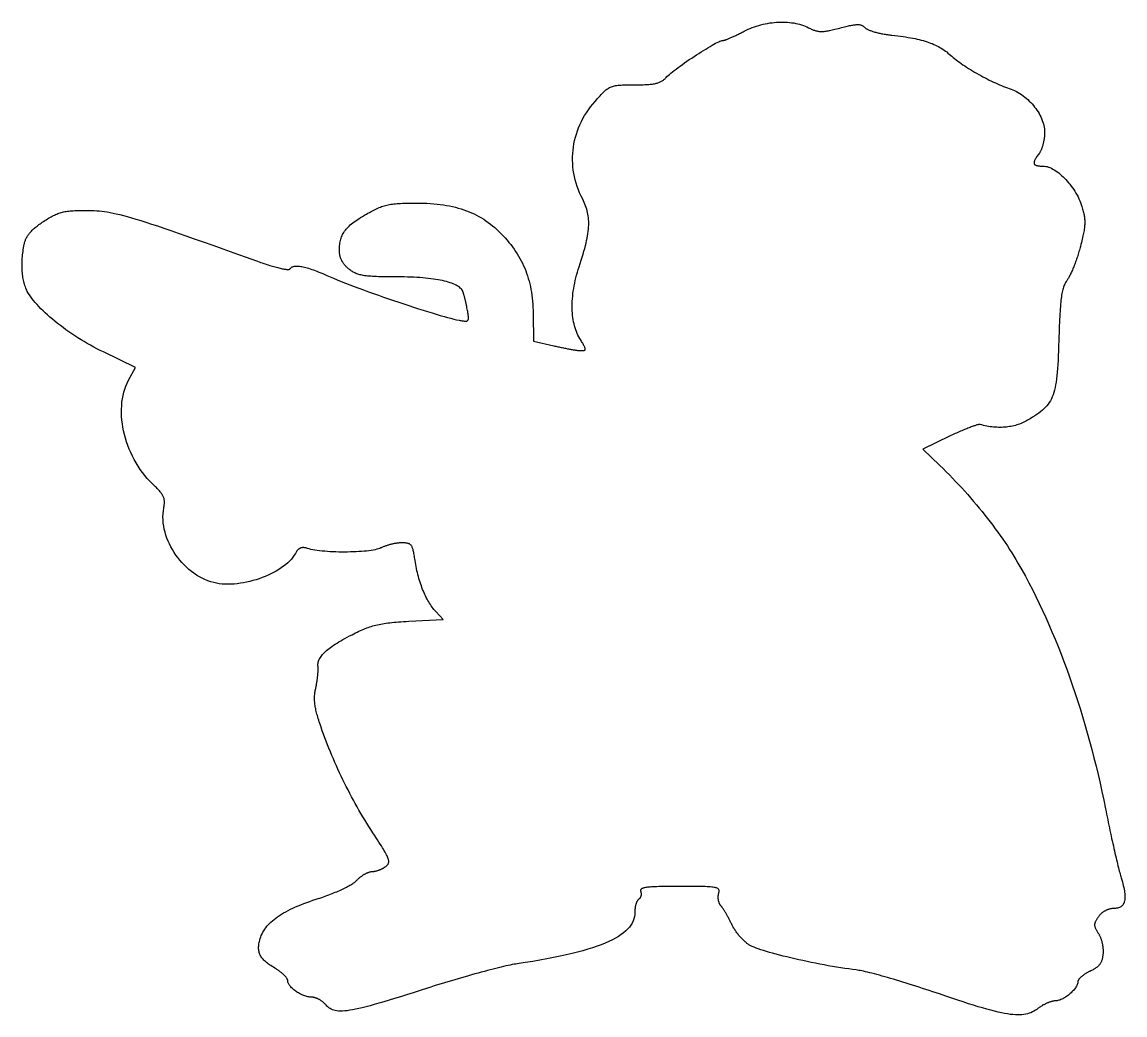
# Model space of a CAD drawing. Extents: x 48.9 to 128, y 183 to 254.1.
import ezdxf

# ---------------------------------------------------------------- set-up
doc = ezdxf.new("R2010")
doc.units = 0
doc.layers.add('LAYER_1', color=7, linetype='CONTINUOUS')

msp = doc.modelspace()

# ---------------------------------------------------------------- linework, layer by layer
at = {"layer": 'LAYER_1', "color": 7}
for points in [[(100.671, 253.455), (100.813, 253.527), (100.958, 253.596), (101.106, 253.66), (101.256, 253.72), (101.408, 253.776), (101.562, 253.828), (101.718, 253.875), (101.875, 253.918), (102.033, 253.957), (102.192, 253.992), (102.352, 254.023), (102.512, 254.049), (102.673, 254.071), (102.833, 254.088), (102.993, 254.101), (103.152, 254.11), (103.311, 254.115), (103.468, 254.115), (103.624, 254.111), (103.778, 254.102), (103.93, 254.089), (104.08, 254.071), (104.228, 254.049), (104.373, 254.023), (104.515, 253.992), (104.653, 253.956), (104.789, 253.917), (104.92, 253.872), (105.048, 253.823), (105.172, 253.77), (105.291, 253.712)], [(107.532, 253.688), (107.649, 253.718), (107.761, 253.747), (107.867, 253.773), (107.967, 253.797), (108.062, 253.82), (108.152, 253.84), (108.237, 253.859), (108.318, 253.875), (108.394, 253.889), (108.466, 253.902), (108.533, 253.912), (108.597, 253.92), (108.658, 253.927), (108.714, 253.931), (108.768, 253.933), (108.819, 253.934), (108.867, 253.932), (108.912, 253.929), (108.955, 253.923), (108.995, 253.915), (109.034, 253.906), (109.071, 253.894), (109.106, 253.881), (109.14, 253.865), (109.173, 253.847), (109.205, 253.828), (109.236, 253.806), (109.267, 253.783), (109.297, 253.757), (109.327, 253.73), (109.358, 253.701)], [(99.129, 252.793), (99.146, 252.794), (99.167, 252.797), (99.191, 252.801), (99.218, 252.808), (99.247, 252.816), (99.28, 252.825), (99.315, 252.836), (99.352, 252.849), (99.392, 252.863), (99.435, 252.878), (99.479, 252.895), (99.526, 252.914), (99.575, 252.933), (99.626, 252.954), (99.678, 252.976), (99.732, 252.999), (99.788, 253.024), (99.845, 253.049), (99.903, 253.075), (99.963, 253.103), (100.024, 253.131), (100.086, 253.16), (100.149, 253.19), (100.212, 253.221), (100.277, 253.253), (100.341, 253.285), (100.407, 253.318), (100.473, 253.351), (100.539, 253.385), (100.605, 253.42), (100.671, 253.455)], [(105.291, 253.712), (105.356, 253.678), (105.42, 253.647), (105.481, 253.618), (105.54, 253.591), (105.598, 253.566), (105.654, 253.544), (105.71, 253.523), (105.765, 253.505), (105.82, 253.489), (105.874, 253.476), (105.929, 253.464), (105.985, 253.455), (106.041, 253.448), (106.098, 253.443), (106.157, 253.44), (106.218, 253.439), (106.28, 253.441), (106.345, 253.445), (106.413, 253.45), (106.483, 253.458), (106.557, 253.469), (106.634, 253.481), (106.714, 253.495), (106.799, 253.512), (106.888, 253.531), (106.982, 253.551), (107.081, 253.574), (107.185, 253.6), (107.295, 253.627), (107.41, 253.656), (107.532, 253.688)], [(109.358, 253.701), (109.379, 253.681), (109.405, 253.661), (109.434, 253.641), (109.468, 253.621), (109.504, 253.601), (109.544, 253.58), (109.588, 253.56), (109.634, 253.54), (109.684, 253.52), (109.737, 253.5), (109.792, 253.48), (109.85, 253.46), (109.91, 253.441), (109.973, 253.422), (110.038, 253.403), (110.105, 253.384), (110.174, 253.366), (110.245, 253.348), (110.318, 253.331), (110.392, 253.314), (110.468, 253.298), (110.544, 253.282), (110.622, 253.267), (110.701, 253.252), (110.781, 253.238), (110.862, 253.225), (110.943, 253.213), (111.025, 253.201), (111.107, 253.191), (111.189, 253.181), (111.271, 253.172)], [(111.271, 253.172), (111.48, 253.149), (111.682, 253.125), (111.877, 253.101), (112.067, 253.075), (112.25, 253.049), (112.427, 253.021), (112.598, 252.991), (112.764, 252.961), (112.924, 252.929), (113.079, 252.895), (113.229, 252.86), (113.374, 252.824), (113.515, 252.786), (113.651, 252.746), (113.783, 252.704), (113.911, 252.661), (114.034, 252.615), (114.155, 252.568), (114.271, 252.519), (114.384, 252.467), (114.494, 252.413), (114.601, 252.357), (114.706, 252.299), (114.807, 252.239), (114.907, 252.176), (115.004, 252.11), (115.099, 252.042), (115.192, 251.972), (115.284, 251.899), (115.374, 251.823), (115.462, 251.744)], [(95.08, 250.137), (95.144, 250.204), (95.223, 250.278), (95.315, 250.36), (95.42, 250.449), (95.535, 250.543), (95.661, 250.642), (95.797, 250.746), (95.94, 250.853), (96.091, 250.963), (96.248, 251.076), (96.41, 251.19), (96.576, 251.306), (96.745, 251.422), (96.916, 251.537), (97.088, 251.652), (97.26, 251.765), (97.431, 251.875), (97.599, 251.982), (97.765, 252.086), (97.926, 252.185), (98.082, 252.28), (98.232, 252.368), (98.375, 252.45), (98.509, 252.525), (98.634, 252.592), (98.748, 252.651), (98.851, 252.7), (98.942, 252.74), (99.019, 252.769), (99.082, 252.787), (99.129, 252.793)], [(115.462, 251.744), (115.554, 251.663), (115.652, 251.58), (115.756, 251.495), (115.865, 251.41), (115.98, 251.323), (116.099, 251.236), (116.223, 251.148), (116.351, 251.06), (116.483, 250.972), (116.619, 250.883), (116.757, 250.795), (116.899, 250.707), (117.043, 250.62), (117.189, 250.533), (117.337, 250.448), (117.486, 250.363), (117.636, 250.28), (117.788, 250.198), (117.94, 250.118), (118.091, 250.04), (118.243, 249.964), (118.394, 249.89), (118.544, 249.819), (118.693, 249.751), (118.841, 249.685), (118.986, 249.622), (119.13, 249.563), (119.271, 249.507), (119.408, 249.454), (119.543, 249.405), (119.674, 249.361)], [(92.822, 249.618), (92.958, 249.619), (93.088, 249.62), (93.213, 249.621), (93.331, 249.624), (93.445, 249.627), (93.553, 249.631), (93.655, 249.636), (93.753, 249.642), (93.846, 249.649), (93.935, 249.657), (94.019, 249.666), (94.099, 249.676), (94.175, 249.687), (94.247, 249.7), (94.316, 249.714), (94.381, 249.729), (94.443, 249.745), (94.502, 249.763), (94.559, 249.782), (94.612, 249.802), (94.663, 249.824), (94.712, 249.848), (94.759, 249.873), (94.803, 249.9), (94.847, 249.928), (94.888, 249.959), (94.928, 249.99), (94.967, 250.024), (95.006, 250.06), (95.043, 250.097), (95.08, 250.137)], [(89.988, 248.43), (90.086, 248.542), (90.178, 248.646), (90.264, 248.743), (90.346, 248.833), (90.424, 248.917), (90.498, 248.995), (90.569, 249.067), (90.637, 249.133), (90.703, 249.193), (90.768, 249.249), (90.832, 249.299), (90.896, 249.344), (90.961, 249.385), (91.026, 249.422), (91.092, 249.455), (91.161, 249.483), (91.232, 249.509), (91.307, 249.53), (91.385, 249.549), (91.467, 249.565), (91.555, 249.578), (91.647, 249.589), (91.746, 249.598), (91.852, 249.604), (91.964, 249.61), (92.084, 249.613), (92.213, 249.616), (92.351, 249.617), (92.497, 249.618), (92.654, 249.618), (92.822, 249.618)], [(119.674, 249.361), (119.805, 249.314), (119.934, 249.262), (120.062, 249.203), (120.188, 249.14), (120.313, 249.07), (120.435, 248.996), (120.555, 248.917), (120.672, 248.833), (120.786, 248.745), (120.898, 248.653), (121.007, 248.557), (121.112, 248.458), (121.213, 248.355), (121.311, 248.249), (121.405, 248.14), (121.495, 248.029), (121.58, 247.915), (121.661, 247.8), (121.738, 247.682), (121.809, 247.563), (121.875, 247.443), (121.936, 247.321), (121.991, 247.199), (122.04, 247.076), (122.084, 246.953), (122.121, 246.829), (122.152, 246.706), (122.177, 246.583), (122.195, 246.461), (122.205, 246.34), (122.209, 246.22)], [(89.104, 241.42), (88.99, 241.647), (88.887, 241.876), (88.793, 242.107), (88.709, 242.34), (88.634, 242.573), (88.569, 242.808), (88.513, 243.043), (88.467, 243.279), (88.431, 243.516), (88.404, 243.752), (88.387, 243.989), (88.378, 244.225), (88.38, 244.462), (88.391, 244.697), (88.411, 244.932), (88.44, 245.166), (88.479, 245.399), (88.527, 245.63), (88.585, 245.86), (88.651, 246.089), (88.727, 246.315), (88.812, 246.539), (88.906, 246.761), (89.01, 246.981), (89.122, 247.197), (89.244, 247.411), (89.375, 247.622), (89.514, 247.829), (89.663, 248.033), (89.821, 248.234), (89.988, 248.43)], [(122.209, 246.22), (122.209, 246.166), (122.207, 246.112), (122.204, 246.057), (122.201, 246.002), (122.196, 245.946), (122.19, 245.89), (122.184, 245.834), (122.177, 245.778), (122.168, 245.721), (122.159, 245.665), (122.149, 245.609), (122.138, 245.554), (122.127, 245.499), (122.115, 245.444), (122.102, 245.391), (122.088, 245.338), (122.074, 245.285), (122.059, 245.234), (122.043, 245.184), (122.027, 245.135), (122.011, 245.088), (121.994, 245.042), (121.976, 244.997), (121.958, 244.954), (121.939, 244.913), (121.92, 244.873), (121.901, 244.836), (121.881, 244.801), (121.862, 244.767), (121.841, 244.736), (121.821, 244.708)], [(121.821, 244.708), (121.769, 244.639), (121.721, 244.573), (121.677, 244.511), (121.637, 244.451), (121.601, 244.395), (121.568, 244.342), (121.54, 244.292), (121.516, 244.245), (121.495, 244.201), (121.479, 244.16), (121.467, 244.121), (121.458, 244.085), (121.454, 244.051), (121.454, 244.02), (121.458, 243.992), (121.466, 243.965), (121.478, 243.941), (121.495, 243.919), (121.516, 243.899), (121.541, 243.882), (121.57, 243.866), (121.604, 243.852), (121.642, 243.84), (121.684, 243.829), (121.731, 243.82), (121.782, 243.813), (121.837, 243.807), (121.897, 243.803), (121.961, 243.8), (122.03, 243.798), (122.103, 243.797)], [(122.103, 243.797), (122.196, 243.793), (122.291, 243.78), (122.389, 243.758), (122.488, 243.727), (122.589, 243.689), (122.692, 243.643), (122.796, 243.59), (122.901, 243.53), (123.006, 243.463), (123.112, 243.39), (123.217, 243.311), (123.323, 243.225), (123.428, 243.135), (123.531, 243.039), (123.634, 242.938), (123.735, 242.832), (123.835, 242.723), (123.932, 242.609), (124.028, 242.492), (124.12, 242.371), (124.21, 242.247), (124.296, 242.12), (124.379, 241.991), (124.458, 241.86), (124.533, 241.726), (124.604, 241.592), (124.67, 241.456), (124.731, 241.319), (124.786, 241.181), (124.836, 241.043), (124.881, 240.905)], [(73.601, 240.355), (73.717, 240.421), (73.828, 240.484), (73.935, 240.542), (74.039, 240.597), (74.139, 240.649), (74.236, 240.698), (74.331, 240.743), (74.425, 240.785), (74.517, 240.825), (74.608, 240.861), (74.698, 240.895), (74.789, 240.925), (74.88, 240.954), (74.973, 240.98), (75.066, 241.003), (75.162, 241.025), (75.26, 241.044), (75.361, 241.061), (75.466, 241.077), (75.574, 241.09), (75.687, 241.102), (75.804, 241.112), (75.927, 241.121), (76.055, 241.128), (76.19, 241.134), (76.331, 241.139), (76.479, 241.143), (76.635, 241.146), (76.799, 241.147), (76.972, 241.149), (77.154, 241.149)], [(77.154, 241.149), (77.421, 241.147), (77.681, 241.142), (77.936, 241.132), (78.185, 241.118), (78.428, 241.099), (78.666, 241.077), (78.899, 241.05), (79.126, 241.018), (79.349, 240.982), (79.566, 240.942), (79.779, 240.897), (79.987, 240.848), (80.19, 240.794), (80.389, 240.735), (80.584, 240.672), (80.775, 240.603), (80.962, 240.53), (81.145, 240.452), (81.325, 240.369), (81.501, 240.282), (81.673, 240.189), (81.843, 240.091), (82.009, 239.987), (82.172, 239.879), (82.333, 239.766), (82.491, 239.647), (82.646, 239.522), (82.799, 239.393), (82.95, 239.258), (83.099, 239.117), (83.245, 238.971)], [(88.847, 236.586), (88.926, 236.828), (89.001, 237.06), (89.07, 237.283), (89.134, 237.499), (89.194, 237.706), (89.249, 237.906), (89.298, 238.099), (89.344, 238.285), (89.384, 238.464), (89.42, 238.638), (89.451, 238.805), (89.477, 238.966), (89.498, 239.123), (89.515, 239.274), (89.528, 239.421), (89.535, 239.564), (89.538, 239.703), (89.536, 239.838), (89.53, 239.97), (89.519, 240.099), (89.504, 240.225), (89.484, 240.349), (89.46, 240.471), (89.431, 240.592), (89.397, 240.711), (89.359, 240.83), (89.317, 240.948), (89.27, 241.065), (89.219, 241.183), (89.163, 241.301), (89.104, 241.42)], [(50.453, 239.825), (50.553, 239.891), (50.649, 239.953), (50.742, 240.012), (50.832, 240.067), (50.919, 240.119), (51.004, 240.168), (51.088, 240.213), (51.169, 240.256), (51.25, 240.295), (51.33, 240.332), (51.409, 240.366), (51.489, 240.397), (51.569, 240.425), (51.65, 240.452), (51.733, 240.475), (51.817, 240.497), (51.903, 240.517), (51.992, 240.534), (52.084, 240.55), (52.179, 240.563), (52.277, 240.575), (52.38, 240.586), (52.487, 240.594), (52.6, 240.602), (52.717, 240.608), (52.84, 240.613), (52.969, 240.617), (53.105, 240.619), (53.248, 240.621), (53.398, 240.622), (53.555, 240.622)], [(53.555, 240.622), (53.74, 240.621), (53.921, 240.618), (54.1, 240.611), (54.278, 240.601), (54.459, 240.587), (54.643, 240.568), (54.833, 240.544), (55.029, 240.514), (55.235, 240.478), (55.452, 240.435), (55.682, 240.385), (55.926, 240.327), (56.187, 240.26), (56.466, 240.184), (56.765, 240.099), (57.086, 240.003), (57.431, 239.897), (57.802, 239.78), (58.2, 239.65), (58.628, 239.509), (59.086, 239.354), (59.578, 239.187), (60.105, 239.005), (60.668, 238.809), (61.27, 238.597), (61.912, 238.37), (62.596, 238.127), (63.325, 237.868), (64.099, 237.591), (64.921, 237.296), (65.793, 236.983)], [(71.674, 237.749), (71.675, 237.861), (71.679, 237.97), (71.686, 238.076), (71.695, 238.178), (71.708, 238.277), (71.724, 238.372), (71.744, 238.465), (71.767, 238.556), (71.794, 238.644), (71.824, 238.729), (71.859, 238.813), (71.897, 238.895), (71.94, 238.975), (71.987, 239.053), (72.039, 239.131), (72.095, 239.207), (72.157, 239.283), (72.223, 239.357), (72.294, 239.432), (72.371, 239.506), (72.453, 239.58), (72.54, 239.654), (72.634, 239.728), (72.733, 239.803), (72.838, 239.878), (72.949, 239.954), (73.066, 240.032), (73.19, 240.11), (73.32, 240.19), (73.457, 240.272), (73.601, 240.355)], [(124.881, 240.905), (124.908, 240.812), (124.934, 240.721), (124.958, 240.634), (124.979, 240.55), (124.999, 240.467), (125.017, 240.387), (125.033, 240.308), (125.046, 240.231), (125.058, 240.154), (125.068, 240.079), (125.075, 240.003), (125.081, 239.928), (125.084, 239.852), (125.085, 239.776), (125.085, 239.698), (125.082, 239.619), (125.077, 239.539), (125.069, 239.456), (125.06, 239.371), (125.049, 239.284), (125.035, 239.193), (125.019, 239.099), (125.001, 239.002), (124.981, 238.9), (124.958, 238.795), (124.934, 238.684), (124.907, 238.569), (124.877, 238.448), (124.846, 238.321), (124.812, 238.189), (124.776, 238.05)], [(49.084, 238.205), (49.097, 238.262), (49.111, 238.318), (49.126, 238.373), (49.144, 238.428), (49.163, 238.482), (49.184, 238.535), (49.208, 238.588), (49.233, 238.64), (49.26, 238.692), (49.289, 238.744), (49.32, 238.795), (49.354, 238.846), (49.389, 238.896), (49.427, 238.947), (49.467, 238.997), (49.509, 239.047), (49.554, 239.097), (49.601, 239.147), (49.651, 239.198), (49.703, 239.248), (49.757, 239.299), (49.815, 239.349), (49.874, 239.4), (49.937, 239.452), (50.002, 239.503), (50.07, 239.556), (50.141, 239.608), (50.214, 239.662), (50.291, 239.716), (50.37, 239.77), (50.453, 239.825)], [(83.245, 238.971), (83.396, 238.814), (83.542, 238.656), (83.681, 238.497), (83.816, 238.337), (83.945, 238.176), (84.068, 238.014), (84.187, 237.851), (84.3, 237.686), (84.407, 237.52), (84.51, 237.352), (84.607, 237.183), (84.7, 237.011), (84.787, 236.838), (84.869, 236.662), (84.947, 236.484), (85.019, 236.304), (85.087, 236.121), (85.15, 235.936), (85.208, 235.748), (85.261, 235.557), (85.31, 235.363), (85.354, 235.166), (85.394, 234.965), (85.429, 234.762), (85.459, 234.555), (85.485, 234.344), (85.507, 234.13), (85.525, 233.911), (85.538, 233.689), (85.547, 233.463), (85.552, 233.233)], [(49.305, 234.823), (49.267, 234.901), (49.23, 234.982), (49.196, 235.065), (49.163, 235.151), (49.133, 235.24), (49.104, 235.331), (49.078, 235.424), (49.054, 235.52), (49.032, 235.618), (49.012, 235.718), (48.994, 235.821), (48.978, 235.925), (48.965, 236.031), (48.953, 236.139), (48.944, 236.249), (48.936, 236.361), (48.931, 236.475), (48.928, 236.59), (48.927, 236.706), (48.928, 236.825), (48.932, 236.944), (48.937, 237.065), (48.945, 237.188), (48.955, 237.311), (48.967, 237.436), (48.981, 237.562), (48.997, 237.688), (49.016, 237.816), (49.036, 237.945), (49.059, 238.074), (49.084, 238.205)], [(124.776, 238.05), (124.752, 237.959), (124.726, 237.867), (124.7, 237.774), (124.672, 237.681), (124.644, 237.588), (124.615, 237.494), (124.585, 237.401), (124.555, 237.308), (124.524, 237.215), (124.493, 237.123), (124.461, 237.032), (124.428, 236.942), (124.396, 236.853), (124.363, 236.765), (124.33, 236.679), (124.296, 236.594), (124.263, 236.512), (124.23, 236.431), (124.197, 236.352), (124.164, 236.276), (124.131, 236.202), (124.098, 236.131), (124.066, 236.062), (124.034, 235.997), (124.003, 235.935), (123.972, 235.876), (123.942, 235.821), (123.912, 235.769), (123.884, 235.721), (123.856, 235.677), (123.829, 235.638)], [(72.371, 236.408), (72.326, 236.445), (72.282, 236.481), (72.24, 236.518), (72.199, 236.556), (72.16, 236.594), (72.123, 236.632), (72.087, 236.67), (72.053, 236.709), (72.02, 236.749), (71.989, 236.789), (71.959, 236.829), (71.931, 236.87), (71.904, 236.911), (71.879, 236.953), (71.855, 236.995), (71.833, 237.038), (71.812, 237.081), (71.793, 237.125), (71.775, 237.169), (71.759, 237.214), (71.744, 237.259), (71.731, 237.305), (71.719, 237.352), (71.708, 237.399), (71.699, 237.447), (71.691, 237.496), (71.685, 237.545), (71.68, 237.595), (71.677, 237.645), (71.674, 237.697), (71.674, 237.749)], [(65.793, 236.983), (65.909, 236.941), (66.024, 236.901), (66.138, 236.862), (66.25, 236.825), (66.36, 236.788), (66.469, 236.753), (66.576, 236.72), (66.68, 236.687), (66.783, 236.657), (66.883, 236.627), (66.98, 236.599), (67.074, 236.573), (67.166, 236.549), (67.254, 236.526), (67.34, 236.504), (67.421, 236.485), (67.499, 236.467), (67.574, 236.451), (67.644, 236.437), (67.711, 236.424), (67.773, 236.414), (67.831, 236.406), (67.884, 236.399), (67.932, 236.395), (67.975, 236.393), (68.014, 236.392), (68.047, 236.394), (68.075, 236.399), (68.097, 236.405), (68.113, 236.414), (68.124, 236.425)], [(68.124, 236.425), (68.149, 236.461), (68.178, 236.494), (68.21, 236.524), (68.247, 236.55), (68.286, 236.573), (68.33, 236.593), (68.377, 236.609), (68.428, 236.622), (68.483, 236.632), (68.542, 236.638), (68.605, 236.64), (68.672, 236.64), (68.744, 236.635), (68.819, 236.628), (68.898, 236.617), (68.982, 236.602), (69.07, 236.584), (69.162, 236.563), (69.259, 236.538), (69.36, 236.509), (69.466, 236.477), (69.576, 236.442), (69.691, 236.403), (69.811, 236.36), (69.935, 236.314), (70.064, 236.264), (70.197, 236.211), (70.336, 236.154), (70.479, 236.094), (70.628, 236.03), (70.781, 235.963)], [(75.819, 235.86), (75.594, 235.86), (75.381, 235.861), (75.179, 235.862), (74.988, 235.864), (74.807, 235.867), (74.636, 235.871), (74.475, 235.875), (74.323, 235.88), (74.179, 235.887), (74.044, 235.894), (73.916, 235.902), (73.796, 235.912), (73.683, 235.923), (73.576, 235.935), (73.476, 235.949), (73.381, 235.964), (73.292, 235.98), (73.208, 235.998), (73.128, 236.018), (73.052, 236.04), (72.98, 236.063), (72.911, 236.088), (72.845, 236.115), (72.782, 236.144), (72.72, 236.175), (72.661, 236.208), (72.602, 236.244), (72.544, 236.281), (72.487, 236.321), (72.429, 236.364), (72.371, 236.408)], [(88.893, 231.459), (88.827, 231.572), (88.765, 231.69), (88.708, 231.813), (88.655, 231.94), (88.606, 232.071), (88.561, 232.207), (88.521, 232.347), (88.485, 232.491), (88.453, 232.639), (88.426, 232.791), (88.403, 232.946), (88.384, 233.105), (88.369, 233.267), (88.359, 233.432), (88.353, 233.6), (88.352, 233.772), (88.355, 233.945), (88.362, 234.122), (88.373, 234.301), (88.389, 234.482), (88.409, 234.665), (88.433, 234.851), (88.462, 235.038), (88.495, 235.227), (88.532, 235.417), (88.574, 235.61), (88.62, 235.803), (88.67, 235.997), (88.725, 236.193), (88.784, 236.389), (88.847, 236.586)], [(70.781, 235.963), (71.009, 235.863), (71.256, 235.759), (71.521, 235.649), (71.803, 235.536), (72.099, 235.42), (72.408, 235.3), (72.73, 235.178), (73.062, 235.054), (73.403, 234.928), (73.751, 234.801), (74.106, 234.673), (74.465, 234.546), (74.828, 234.419), (75.192, 234.293), (75.556, 234.168), (75.92, 234.045), (76.28, 233.924), (76.637, 233.807), (76.988, 233.692), (77.332, 233.582), (77.668, 233.476), (77.994, 233.374), (78.309, 233.279), (78.61, 233.188), (78.898, 233.105), (79.17, 233.028), (79.424, 232.958), (79.661, 232.896), (79.877, 232.842), (80.071, 232.797), (80.243, 232.762)], [(80.481, 234.893), (80.44, 234.952), (80.391, 235.009), (80.334, 235.065), (80.269, 235.118), (80.196, 235.17), (80.116, 235.221), (80.028, 235.269), (79.932, 235.316), (79.829, 235.361), (79.718, 235.404), (79.6, 235.446), (79.475, 235.485), (79.343, 235.523), (79.203, 235.558), (79.057, 235.592), (78.903, 235.624), (78.743, 235.654), (78.576, 235.682), (78.402, 235.708), (78.221, 235.732), (78.034, 235.754), (77.84, 235.774), (77.64, 235.792), (77.434, 235.807), (77.222, 235.821), (77.003, 235.833), (76.778, 235.843), (76.547, 235.85), (76.31, 235.856), (76.067, 235.859), (75.819, 235.86)], [(123.829, 235.638), (123.79, 235.58), (123.752, 235.522), (123.717, 235.462), (123.683, 235.399), (123.651, 235.334), (123.621, 235.266), (123.592, 235.194), (123.565, 235.119), (123.539, 235.039), (123.515, 234.954), (123.492, 234.865), (123.47, 234.769), (123.45, 234.668), (123.431, 234.559), (123.413, 234.444), (123.396, 234.322), (123.379, 234.192), (123.364, 234.053), (123.35, 233.906), (123.337, 233.75), (123.324, 233.584), (123.312, 233.408), (123.301, 233.222), (123.29, 233.025), (123.28, 232.817), (123.27, 232.597), (123.26, 232.364), (123.251, 232.12), (123.242, 231.862), (123.234, 231.591), (123.225, 231.305)], [(54.755, 230.484), (54.523, 230.598), (54.292, 230.716), (54.062, 230.838), (53.832, 230.965), (53.604, 231.095), (53.378, 231.228), (53.153, 231.364), (52.931, 231.503), (52.712, 231.644), (52.497, 231.788), (52.284, 231.934), (52.076, 232.081), (51.871, 232.229), (51.671, 232.379), (51.476, 232.53), (51.287, 232.681), (51.103, 232.832), (50.924, 232.983), (50.752, 233.134), (50.587, 233.285), (50.429, 233.434), (50.278, 233.583), (50.134, 233.73), (49.999, 233.875), (49.872, 234.019), (49.754, 234.16), (49.645, 234.299), (49.545, 234.435), (49.455, 234.567), (49.375, 234.697), (49.305, 234.823)], [(80.814, 233.64), (80.804, 233.694), (80.793, 233.749), (80.782, 233.803), (80.771, 233.857), (80.76, 233.911), (80.748, 233.964), (80.737, 234.017), (80.725, 234.069), (80.713, 234.12), (80.702, 234.171), (80.69, 234.221), (80.678, 234.269), (80.666, 234.317), (80.654, 234.363), (80.643, 234.409), (80.631, 234.453), (80.619, 234.495), (80.608, 234.536), (80.597, 234.576), (80.585, 234.613), (80.574, 234.649), (80.564, 234.684), (80.553, 234.716), (80.543, 234.746), (80.533, 234.774), (80.524, 234.8), (80.514, 234.823), (80.505, 234.844), (80.497, 234.863), (80.489, 234.879), (80.481, 234.893)], [(80.243, 232.762), (80.314, 232.748), (80.38, 232.735), (80.442, 232.724), (80.5, 232.714), (80.553, 232.706), (80.603, 232.7), (80.648, 232.695), (80.689, 232.693), (80.727, 232.693), (80.76, 232.696), (80.791, 232.701), (80.817, 232.71), (80.841, 232.721), (80.861, 232.735), (80.878, 232.753), (80.891, 232.774), (80.902, 232.799), (80.911, 232.828), (80.916, 232.862), (80.919, 232.899), (80.92, 232.941), (80.918, 232.987), (80.914, 233.038), (80.907, 233.094), (80.899, 233.155), (80.889, 233.222), (80.877, 233.294), (80.863, 233.371), (80.848, 233.455), (80.832, 233.544), (80.814, 233.64)], [(85.552, 233.233), (85.576, 231.267), (87.026, 230.929)], [(87.026, 230.929), (87.103, 230.911), (87.181, 230.893), (87.258, 230.876), (87.336, 230.859), (87.414, 230.842), (87.492, 230.825), (87.569, 230.809), (87.646, 230.793), (87.722, 230.777), (87.797, 230.762), (87.871, 230.747), (87.945, 230.733), (88.017, 230.719), (88.088, 230.706), (88.157, 230.693), (88.225, 230.681), (88.291, 230.669), (88.355, 230.658), (88.418, 230.647), (88.478, 230.638), (88.536, 230.628), (88.591, 230.62), (88.644, 230.612), (88.694, 230.605), (88.742, 230.599), (88.786, 230.594), (88.827, 230.589), (88.866, 230.585), (88.9, 230.583), (88.932, 230.581), (88.959, 230.579)], [(88.959, 230.579), (89.002, 230.579), (89.042, 230.578), (89.079, 230.579), (89.113, 230.58), (89.144, 230.582), (89.172, 230.586), (89.197, 230.59), (89.22, 230.596), (89.239, 230.604), (89.255, 230.613), (89.269, 230.624), (89.279, 230.637), (89.287, 230.652), (89.291, 230.67), (89.292, 230.69), (89.291, 230.713), (89.286, 230.738), (89.278, 230.766), (89.267, 230.797), (89.253, 230.831), (89.236, 230.869), (89.216, 230.91), (89.193, 230.955), (89.166, 231.003), (89.137, 231.056), (89.104, 231.112), (89.068, 231.172), (89.029, 231.237), (88.987, 231.307), (88.942, 231.381), (88.893, 231.459)], [(123.225, 231.305), (123.214, 230.921), (123.201, 230.558), (123.187, 230.216), (123.172, 229.893), (123.155, 229.59), (123.136, 229.305), (123.115, 229.037), (123.091, 228.786), (123.063, 228.55), (123.032, 228.329), (122.997, 228.122), (122.959, 227.928), (122.915, 227.746), (122.867, 227.576), (122.814, 227.416), (122.755, 227.266), (122.691, 227.125), (122.62, 226.992), (122.543, 226.865), (122.459, 226.746), (122.368, 226.631), (122.27, 226.521), (122.164, 226.415), (122.049, 226.311), (121.927, 226.21), (121.795, 226.11), (121.654, 226.01), (121.504, 225.91), (121.344, 225.808), (121.174, 225.704), (120.994, 225.596)], [(56.558, 228.456), (57.053, 229.378), (54.755, 230.484)], [(58.274, 221.043), (58.081, 221.233), (57.896, 221.432), (57.719, 221.639), (57.55, 221.854), (57.39, 222.076), (57.237, 222.305), (57.094, 222.54), (56.959, 222.78), (56.833, 223.024), (56.716, 223.273), (56.608, 223.526), (56.509, 223.782), (56.419, 224.04), (56.339, 224.3), (56.269, 224.562), (56.208, 224.824), (56.157, 225.086), (56.116, 225.348), (56.086, 225.609), (56.065, 225.869), (56.055, 226.126), (56.056, 226.381), (56.067, 226.632), (56.089, 226.88), (56.122, 227.123), (56.167, 227.361), (56.222, 227.593), (56.289, 227.82), (56.367, 228.039), (56.457, 228.251), (56.558, 228.456)], [(117.579, 225.286), (117.562, 225.289), (117.541, 225.289), (117.514, 225.287), (117.482, 225.282), (117.446, 225.274), (117.406, 225.265), (117.361, 225.253), (117.312, 225.239), (117.26, 225.223), (117.203, 225.204), (117.142, 225.184), (117.079, 225.162), (117.011, 225.138), (116.941, 225.112), (116.867, 225.084), (116.791, 225.054), (116.711, 225.023), (116.63, 224.99), (116.545, 224.956), (116.459, 224.92), (116.37, 224.883), (116.279, 224.844), (116.187, 224.804), (116.092, 224.763), (115.997, 224.721), (115.899, 224.677), (115.801, 224.633), (115.702, 224.587), (115.601, 224.54), (115.5, 224.493), (115.398, 224.445)], [(120.994, 225.596), (120.901, 225.544), (120.807, 225.495), (120.712, 225.448), (120.616, 225.404), (120.518, 225.363), (120.418, 225.324), (120.318, 225.289), (120.216, 225.256), (120.112, 225.226), (120.008, 225.199), (119.902, 225.175), (119.795, 225.154), (119.687, 225.135), (119.578, 225.119), (119.468, 225.106), (119.357, 225.096), (119.245, 225.089), (119.131, 225.084), (119.017, 225.083), (118.902, 225.084), (118.786, 225.088), (118.669, 225.095), (118.551, 225.105), (118.432, 225.118), (118.312, 225.133), (118.192, 225.152), (118.071, 225.173), (117.949, 225.197), (117.826, 225.224), (117.703, 225.254), (117.579, 225.286)], [(115.398, 224.445), (113.483, 223.53), (114.702, 222.353)], [(114.702, 222.353), (114.932, 222.129), (115.16, 221.903), (115.386, 221.675), (115.61, 221.445), (115.832, 221.212), (116.052, 220.978), (116.27, 220.742), (116.485, 220.504), (116.699, 220.265), (116.909, 220.025), (117.117, 219.783), (117.323, 219.54), (117.525, 219.296), (117.725, 219.052), (117.921, 218.806), (118.115, 218.56), (118.305, 218.314), (118.492, 218.067), (118.675, 217.82), (118.855, 217.573), (119.032, 217.326), (119.204, 217.079), (119.373, 216.833), (119.538, 216.587), (119.699, 216.341), (119.856, 216.096), (120.008, 215.852), (120.156, 215.609), (120.3, 215.367), (120.439, 215.126), (120.574, 214.887)], [(59.085, 219.307), (59.097, 219.373), (59.108, 219.438), (59.116, 219.499), (59.123, 219.559), (59.128, 219.616), (59.131, 219.672), (59.131, 219.726), (59.13, 219.779), (59.126, 219.83), (59.12, 219.88), (59.111, 219.93), (59.1, 219.978), (59.086, 220.027), (59.069, 220.075), (59.05, 220.123), (59.027, 220.171), (59.002, 220.219), (58.973, 220.268), (58.941, 220.318), (58.906, 220.369), (58.867, 220.421), (58.825, 220.474), (58.779, 220.528), (58.73, 220.584), (58.677, 220.643), (58.62, 220.703), (58.559, 220.766), (58.494, 220.831), (58.425, 220.898), (58.352, 220.969), (58.274, 221.043)], [(62.673, 213.961), (62.458, 214.022), (62.245, 214.096), (62.037, 214.181), (61.832, 214.278), (61.632, 214.385), (61.437, 214.503), (61.247, 214.63), (61.062, 214.767), (60.883, 214.912), (60.71, 215.065), (60.544, 215.226), (60.385, 215.395), (60.232, 215.57), (60.087, 215.751), (59.95, 215.938), (59.821, 216.131), (59.7, 216.328), (59.588, 216.529), (59.486, 216.734), (59.392, 216.942), (59.309, 217.153), (59.235, 217.367), (59.172, 217.582), (59.12, 217.798), (59.079, 218.015), (59.05, 218.233), (59.032, 218.45), (59.026, 218.666), (59.033, 218.882), (59.053, 219.095), (59.085, 219.307)], [(76.128, 216.81), (76.086, 216.809), (76.043, 216.808), (75.998, 216.805), (75.952, 216.802), (75.905, 216.798), (75.857, 216.792), (75.808, 216.786), (75.758, 216.779), (75.707, 216.772), (75.656, 216.763), (75.605, 216.754), (75.553, 216.744), (75.501, 216.733), (75.448, 216.722), (75.396, 216.71), (75.344, 216.697), (75.292, 216.683), (75.24, 216.67), (75.188, 216.655), (75.137, 216.64), (75.087, 216.624), (75.037, 216.608), (74.988, 216.592), (74.94, 216.575), (74.893, 216.558), (74.847, 216.54), (74.802, 216.522), (74.759, 216.504), (74.717, 216.485), (74.676, 216.466), (74.637, 216.447)], [(77.093, 215.553), (77.076, 215.663), (77.06, 215.767), (77.044, 215.864), (77.029, 215.954), (77.014, 216.039), (76.998, 216.119), (76.982, 216.192), (76.966, 216.26), (76.949, 216.323), (76.932, 216.381), (76.914, 216.435), (76.894, 216.483), (76.874, 216.528), (76.852, 216.568), (76.829, 216.604), (76.804, 216.637), (76.777, 216.666), (76.749, 216.691), (76.718, 216.713), (76.685, 216.733), (76.649, 216.75), (76.611, 216.764), (76.571, 216.776), (76.527, 216.785), (76.48, 216.793), (76.431, 216.799), (76.378, 216.803), (76.321, 216.807), (76.261, 216.809), (76.197, 216.81), (76.128, 216.81)], [(68.522, 216.06), (68.439, 215.919), (68.342, 215.781), (68.232, 215.646), (68.109, 215.514), (67.975, 215.384), (67.829, 215.258), (67.673, 215.136), (67.507, 215.017), (67.332, 214.903), (67.149, 214.793), (66.958, 214.688), (66.761, 214.588), (66.558, 214.493), (66.349, 214.403), (66.135, 214.319), (65.918, 214.241), (65.697, 214.169), (65.474, 214.104), (65.249, 214.045), (65.023, 213.994), (64.797, 213.949), (64.571, 213.912), (64.346, 213.883), (64.123, 213.862), (63.903, 213.849), (63.685, 213.845), (63.472, 213.85), (63.264, 213.863), (63.061, 213.886), (62.864, 213.919), (62.673, 213.961)], [(69.381, 216.409), (69.341, 216.422), (69.302, 216.433), (69.264, 216.443), (69.227, 216.451), (69.191, 216.458), (69.156, 216.463), (69.122, 216.467), (69.09, 216.469), (69.058, 216.47), (69.027, 216.469), (68.997, 216.466), (68.968, 216.462), (68.94, 216.456), (68.912, 216.449), (68.885, 216.44), (68.859, 216.429), (68.834, 216.417), (68.809, 216.403), (68.784, 216.387), (68.76, 216.37), (68.737, 216.351), (68.714, 216.33), (68.692, 216.307), (68.67, 216.282), (68.648, 216.256), (68.626, 216.228), (68.605, 216.198), (68.584, 216.166), (68.563, 216.133), (68.543, 216.097), (68.522, 216.06)], [(74.637, 216.447), (74.557, 216.411), (74.462, 216.378), (74.352, 216.348), (74.229, 216.319), (74.093, 216.293), (73.945, 216.268), (73.786, 216.246), (73.618, 216.227), (73.441, 216.209), (73.257, 216.194), (73.066, 216.181), (72.869, 216.17), (72.668, 216.162), (72.463, 216.156), (72.255, 216.152), (72.046, 216.151), (71.836, 216.152), (71.626, 216.155), (71.418, 216.16), (71.211, 216.168), (71.009, 216.178), (70.81, 216.19), (70.617, 216.205), (70.43, 216.222), (70.25, 216.242), (70.079, 216.264), (69.917, 216.288), (69.765, 216.315), (69.625, 216.344), (69.496, 216.375), (69.381, 216.409)], [(78.581, 211.885), (78.514, 211.959), (78.448, 212.037), (78.382, 212.119), (78.318, 212.204), (78.254, 212.293), (78.192, 212.385), (78.131, 212.481), (78.071, 212.58), (78.012, 212.682), (77.954, 212.787), (77.898, 212.895), (77.843, 213.006), (77.789, 213.12), (77.737, 213.237), (77.686, 213.356), (77.637, 213.478), (77.589, 213.602), (77.542, 213.729), (77.497, 213.858), (77.454, 213.99), (77.412, 214.123), (77.372, 214.258), (77.334, 214.396), (77.297, 214.535), (77.262, 214.676), (77.229, 214.818), (77.198, 214.962), (77.169, 215.108), (77.142, 215.255), (77.116, 215.404), (77.093, 215.553)], [(120.574, 214.887), (120.83, 214.418), (121.082, 213.942), (121.331, 213.46), (121.575, 212.972), (121.816, 212.477), (122.052, 211.976), (122.285, 211.469), (122.514, 210.956), (122.738, 210.437), (122.959, 209.912), (123.175, 209.382), (123.387, 208.846), (123.595, 208.304), (123.799, 207.757), (123.998, 207.205), (124.193, 206.648), (124.384, 206.086), (124.57, 205.519), (124.752, 204.947), (124.929, 204.371), (125.102, 203.79), (125.27, 203.204), (125.434, 202.614), (125.593, 202.02), (125.748, 201.422), (125.897, 200.82), (126.042, 200.213), (126.182, 199.603), (126.318, 198.989), (126.448, 198.372), (126.574, 197.751)], [(76.65, 211.19), (79.114, 211.318), (78.581, 211.885)], [(72.574, 210.232), (72.705, 210.299), (72.831, 210.362), (72.953, 210.422), (73.072, 210.479), (73.188, 210.532), (73.302, 210.583), (73.413, 210.631), (73.523, 210.676), (73.631, 210.718), (73.739, 210.758), (73.847, 210.795), (73.955, 210.83), (74.064, 210.863), (74.173, 210.893), (74.285, 210.922), (74.398, 210.949), (74.514, 210.973), (74.633, 210.997), (74.755, 211.018), (74.881, 211.038), (75.011, 211.057), (75.146, 211.074), (75.286, 211.09), (75.432, 211.106), (75.584, 211.12), (75.743, 211.133), (75.909, 211.146), (76.082, 211.157), (76.263, 211.169), (76.452, 211.18), (76.65, 211.19)], [(70.137, 207.921), (70.131, 207.99), (70.13, 208.059), (70.134, 208.128), (70.143, 208.196), (70.157, 208.265), (70.176, 208.333), (70.201, 208.401), (70.231, 208.469), (70.266, 208.537), (70.306, 208.606), (70.353, 208.674), (70.404, 208.744), (70.462, 208.813), (70.526, 208.883), (70.595, 208.954), (70.67, 209.025), (70.752, 209.098), (70.839, 209.171), (70.933, 209.244), (71.033, 209.319), (71.139, 209.395), (71.252, 209.473), (71.372, 209.551), (71.498, 209.631), (71.631, 209.712), (71.771, 209.794), (71.917, 209.878), (72.071, 209.964), (72.232, 210.052), (72.399, 210.141), (72.574, 210.232)], [(69.973, 206.389), (69.984, 206.444), (69.996, 206.5), (70.007, 206.556), (70.018, 206.613), (70.028, 206.67), (70.038, 206.727), (70.048, 206.785), (70.057, 206.842), (70.066, 206.9), (70.074, 206.957), (70.082, 207.014), (70.09, 207.07), (70.097, 207.126), (70.104, 207.182), (70.11, 207.236), (70.116, 207.29), (70.121, 207.343), (70.126, 207.394), (70.13, 207.445), (70.134, 207.494), (70.137, 207.542), (70.14, 207.589), (70.142, 207.633), (70.143, 207.676), (70.144, 207.718), (70.145, 207.757), (70.144, 207.794), (70.143, 207.829), (70.142, 207.862), (70.14, 207.893), (70.137, 207.921)], [(70.355, 203.611), (70.311, 203.741), (70.268, 203.867), (70.228, 203.988), (70.191, 204.105), (70.156, 204.218), (70.123, 204.327), (70.092, 204.433), (70.064, 204.535), (70.038, 204.634), (70.014, 204.73), (69.992, 204.823), (69.972, 204.914), (69.955, 205.002), (69.939, 205.087), (69.926, 205.171), (69.915, 205.253), (69.906, 205.333), (69.898, 205.411), (69.893, 205.489), (69.89, 205.565), (69.888, 205.64), (69.889, 205.715), (69.891, 205.789), (69.895, 205.863), (69.901, 205.937), (69.909, 206.011), (69.918, 206.085), (69.929, 206.16), (69.942, 206.235), (69.956, 206.312), (69.973, 206.389)], [(74.067, 196.047), (73.921, 196.274), (73.775, 196.502), (73.632, 196.733), (73.49, 196.964), (73.349, 197.197), (73.21, 197.432), (73.073, 197.668), (72.938, 197.905), (72.804, 198.144), (72.672, 198.384), (72.542, 198.625), (72.414, 198.867), (72.288, 199.11), (72.163, 199.354), (72.04, 199.599), (71.92, 199.845), (71.801, 200.092), (71.684, 200.34), (71.569, 200.589), (71.456, 200.838), (71.345, 201.088), (71.237, 201.338), (71.13, 201.589), (71.025, 201.841), (70.923, 202.093), (70.823, 202.345), (70.725, 202.598), (70.629, 202.851), (70.535, 203.104), (70.444, 203.357), (70.355, 203.611)], [(126.574, 197.751), (126.611, 197.561), (126.65, 197.369), (126.689, 197.177), (126.729, 196.983), (126.769, 196.79), (126.809, 196.597), (126.849, 196.404), (126.89, 196.212), (126.931, 196.022), (126.972, 195.833), (127.013, 195.645), (127.053, 195.46), (127.094, 195.278), (127.134, 195.098), (127.173, 194.922), (127.213, 194.749), (127.251, 194.58), (127.29, 194.416), (127.327, 194.256), (127.364, 194.101), (127.399, 193.952), (127.434, 193.808), (127.468, 193.67), (127.501, 193.539), (127.533, 193.414), (127.563, 193.297), (127.592, 193.187), (127.62, 193.085), (127.646, 192.99), (127.67, 192.905), (127.693, 192.828)], [(74.958, 193.609), (74.999, 193.64), (75.037, 193.67), (75.071, 193.7), (75.102, 193.731), (75.13, 193.761), (75.153, 193.793), (75.173, 193.826), (75.188, 193.861), (75.199, 193.898), (75.205, 193.938), (75.207, 193.98), (75.205, 194.026), (75.197, 194.075), (75.185, 194.129), (75.167, 194.187), (75.144, 194.25), (75.115, 194.318), (75.081, 194.392), (75.042, 194.472), (74.996, 194.559), (74.945, 194.652), (74.887, 194.752), (74.823, 194.86), (74.752, 194.977), (74.675, 195.101), (74.592, 195.234), (74.501, 195.377), (74.404, 195.529), (74.299, 195.691), (74.187, 195.864), (74.067, 196.047)], [(72.918, 192.641), (72.949, 192.674), (72.982, 192.706), (73.015, 192.738), (73.049, 192.77), (73.084, 192.801), (73.12, 192.831), (73.156, 192.86), (73.192, 192.889), (73.229, 192.918), (73.266, 192.945), (73.304, 192.971), (73.341, 192.997), (73.379, 193.022), (73.417, 193.046), (73.455, 193.069), (73.492, 193.09), (73.53, 193.111), (73.567, 193.131), (73.604, 193.149), (73.64, 193.166), (73.676, 193.182), (73.712, 193.197), (73.746, 193.21), (73.78, 193.222), (73.814, 193.232), (73.846, 193.241), (73.877, 193.249), (73.908, 193.254), (73.937, 193.259), (73.965, 193.261), (73.992, 193.262)], [(73.992, 193.262), (74.018, 193.262), (74.046, 193.264), (74.075, 193.266), (74.104, 193.27), (74.134, 193.274), (74.165, 193.279), (74.196, 193.284), (74.228, 193.291), (74.26, 193.299), (74.293, 193.307), (74.326, 193.316), (74.36, 193.325), (74.394, 193.335), (74.427, 193.346), (74.461, 193.358), (74.495, 193.37), (74.529, 193.383), (74.563, 193.396), (74.596, 193.41), (74.629, 193.424), (74.662, 193.439), (74.695, 193.455), (74.727, 193.47), (74.758, 193.486), (74.789, 193.503), (74.819, 193.52), (74.849, 193.537), (74.877, 193.555), (74.905, 193.573), (74.932, 193.591), (74.958, 193.609)], [(70.004, 191.282), (70.137, 191.325), (70.269, 191.368), (70.399, 191.412), (70.528, 191.457), (70.655, 191.501), (70.78, 191.547), (70.903, 191.593), (71.023, 191.639), (71.142, 191.685), (71.258, 191.732), (71.372, 191.778), (71.483, 191.825), (71.592, 191.871), (71.697, 191.918), (71.799, 191.964), (71.899, 192.011), (71.995, 192.057), (72.087, 192.103), (72.176, 192.148), (72.261, 192.193), (72.343, 192.237), (72.42, 192.281), (72.493, 192.324), (72.563, 192.367), (72.627, 192.409), (72.688, 192.45), (72.744, 192.49), (72.795, 192.529), (72.841, 192.568), (72.882, 192.605), (72.918, 192.641)], [(96.055, 192.204), (95.828, 192.203), (95.613, 192.203), (95.409, 192.202), (95.216, 192.2), (95.034, 192.198), (94.863, 192.195), (94.702, 192.192), (94.551, 192.187), (94.41, 192.183), (94.278, 192.177), (94.156, 192.171), (94.043, 192.164), (93.938, 192.156), (93.842, 192.147), (93.755, 192.138), (93.675, 192.127), (93.603, 192.115), (93.539, 192.103), (93.481, 192.089), (93.431, 192.075), (93.387, 192.059), (93.35, 192.042), (93.319, 192.024), (93.294, 192.005), (93.275, 191.984), (93.261, 191.963), (93.252, 191.94), (93.248, 191.915), (93.249, 191.889), (93.254, 191.862), (93.264, 191.834)], [(98.848, 191.67), (98.86, 191.718), (98.87, 191.763), (98.878, 191.805), (98.882, 191.844), (98.883, 191.881), (98.88, 191.915), (98.872, 191.947), (98.86, 191.976), (98.841, 192.003), (98.817, 192.028), (98.787, 192.051), (98.749, 192.071), (98.704, 192.09), (98.651, 192.107), (98.59, 192.122), (98.519, 192.135), (98.439, 192.147), (98.35, 192.158), (98.249, 192.167), (98.138, 192.174), (98.016, 192.181), (97.881, 192.187), (97.735, 192.191), (97.575, 192.195), (97.402, 192.198), (97.215, 192.2), (97.013, 192.202), (96.797, 192.203), (96.566, 192.203), (96.318, 192.204), (96.055, 192.204)], [(127.693, 192.828), (127.739, 192.676), (127.78, 192.53), (127.817, 192.39), (127.85, 192.256), (127.879, 192.128), (127.904, 192.006), (127.925, 191.89), (127.941, 191.779), (127.954, 191.674), (127.962, 191.574), (127.966, 191.48), (127.966, 191.391), (127.961, 191.308), (127.952, 191.229), (127.939, 191.156), (127.922, 191.088), (127.9, 191.024), (127.874, 190.966), (127.843, 190.912), (127.808, 190.863), (127.769, 190.819), (127.725, 190.78), (127.677, 190.745), (127.624, 190.714), (127.566, 190.687), (127.505, 190.665), (127.438, 190.647), (127.367, 190.634), (127.292, 190.624), (127.212, 190.618), (127.127, 190.616)], [(65.957, 188.347), (65.989, 188.465), (66.028, 188.581), (66.073, 188.695), (66.125, 188.807), (66.183, 188.917), (66.247, 189.026), (66.317, 189.134), (66.394, 189.239), (66.477, 189.343), (66.566, 189.446), (66.663, 189.547), (66.765, 189.646), (66.874, 189.744), (66.99, 189.84), (67.113, 189.935), (67.242, 190.029), (67.378, 190.121), (67.52, 190.212), (67.67, 190.302), (67.826, 190.39), (67.989, 190.477), (68.159, 190.563), (68.336, 190.647), (68.519, 190.73), (68.71, 190.813), (68.908, 190.894), (69.113, 190.973), (69.325, 191.052), (69.544, 191.13), (69.771, 191.206), (70.004, 191.282)], [(93.123, 191.289), (93.108, 191.278), (93.093, 191.266), (93.079, 191.252), (93.064, 191.236), (93.05, 191.219), (93.037, 191.199), (93.023, 191.178), (93.01, 191.156), (92.997, 191.132), (92.985, 191.107), (92.973, 191.08), (92.961, 191.052), (92.95, 191.023), (92.939, 190.992), (92.928, 190.961), (92.919, 190.929), (92.909, 190.895), (92.9, 190.861), (92.892, 190.826), (92.884, 190.79), (92.877, 190.753), (92.87, 190.716), (92.864, 190.678), (92.859, 190.64), (92.854, 190.601), (92.85, 190.562), (92.847, 190.523), (92.844, 190.483), (92.842, 190.443), (92.841, 190.403), (92.84, 190.363)], [(93.264, 191.834), (93.271, 191.814), (93.277, 191.794), (93.282, 191.773), (93.287, 191.753), (93.291, 191.733), (93.293, 191.712), (93.295, 191.691), (93.297, 191.671), (93.297, 191.65), (93.297, 191.63), (93.296, 191.61), (93.294, 191.59), (93.291, 191.57), (93.287, 191.55), (93.283, 191.53), (93.278, 191.511), (93.273, 191.493), (93.266, 191.474), (93.259, 191.456), (93.251, 191.439), (93.243, 191.422), (93.234, 191.405), (93.224, 191.39), (93.214, 191.374), (93.203, 191.36), (93.191, 191.346), (93.178, 191.333), (93.166, 191.321), (93.152, 191.309), (93.138, 191.299), (93.123, 191.289)], [(99.016, 190.81), (98.999, 190.828), (98.984, 190.847), (98.969, 190.868), (98.955, 190.889), (98.941, 190.912), (98.928, 190.935), (98.916, 190.96), (98.904, 190.985), (98.893, 191.011), (98.883, 191.038), (98.874, 191.066), (98.865, 191.094), (98.857, 191.123), (98.849, 191.152), (98.843, 191.182), (98.837, 191.212), (98.832, 191.243), (98.827, 191.273), (98.824, 191.304), (98.821, 191.335), (98.819, 191.367), (98.818, 191.398), (98.818, 191.429), (98.819, 191.46), (98.82, 191.491), (98.822, 191.522), (98.826, 191.552), (98.83, 191.582), (98.835, 191.612), (98.841, 191.641), (98.848, 191.67)], [(99.782, 189.49), (99.758, 189.543), (99.732, 189.596), (99.707, 189.65), (99.68, 189.703), (99.654, 189.756), (99.627, 189.809), (99.6, 189.862), (99.573, 189.915), (99.545, 189.967), (99.518, 190.018), (99.49, 190.069), (99.463, 190.119), (99.435, 190.169), (99.408, 190.217), (99.381, 190.264), (99.354, 190.311), (99.327, 190.356), (99.301, 190.4), (99.275, 190.442), (99.25, 190.483), (99.225, 190.522), (99.201, 190.56), (99.177, 190.596), (99.154, 190.63), (99.131, 190.663), (99.11, 190.693), (99.089, 190.721), (99.069, 190.747), (99.05, 190.77), (99.032, 190.791), (99.016, 190.81)], [(127.127, 190.616), (127.091, 190.615), (127.054, 190.613), (127.017, 190.609), (126.979, 190.604), (126.941, 190.597), (126.903, 190.589), (126.865, 190.58), (126.826, 190.569), (126.788, 190.557), (126.75, 190.544), (126.712, 190.529), (126.674, 190.514), (126.636, 190.497), (126.599, 190.479), (126.561, 190.46), (126.525, 190.44), (126.488, 190.419), (126.453, 190.397), (126.418, 190.374), (126.383, 190.35), (126.35, 190.325), (126.317, 190.299), (126.284, 190.272), (126.253, 190.245), (126.223, 190.217), (126.194, 190.188), (126.166, 190.159), (126.138, 190.128), (126.113, 190.098), (126.088, 190.066), (126.065, 190.034)], [(92.84, 190.363), (92.833, 190.199), (92.809, 190.038), (92.77, 189.88), (92.714, 189.727), (92.642, 189.577), (92.554, 189.43), (92.449, 189.287), (92.327, 189.148), (92.188, 189.011), (92.032, 188.878), (91.858, 188.748), (91.667, 188.621), (91.458, 188.497), (91.231, 188.375), (90.985, 188.257), (90.721, 188.141), (90.438, 188.027), (90.137, 187.916), (89.817, 187.808), (89.477, 187.701), (89.118, 187.597), (88.739, 187.495), (88.34, 187.396), (87.922, 187.298), (87.483, 187.202), (87.024, 187.108), (86.544, 187.015), (86.044, 186.924), (85.522, 186.835), (84.979, 186.747), (84.415, 186.661)], [(126.065, 190.034), (126.03, 189.985), (125.998, 189.937), (125.969, 189.893), (125.941, 189.85), (125.916, 189.808), (125.893, 189.769), (125.872, 189.731), (125.854, 189.695), (125.838, 189.659), (125.824, 189.625), (125.813, 189.591), (125.804, 189.558), (125.797, 189.526), (125.792, 189.493), (125.79, 189.461), (125.79, 189.429), (125.792, 189.397), (125.797, 189.364), (125.804, 189.331), (125.813, 189.297), (125.824, 189.263), (125.838, 189.227), (125.854, 189.19), (125.873, 189.151), (125.893, 189.111), (125.916, 189.07), (125.942, 189.026), (125.969, 188.98), (125.999, 188.932), (126.031, 188.882), (126.066, 188.829)], [(101.059, 187.999), (101.016, 188.026), (100.971, 188.056), (100.926, 188.089), (100.88, 188.123), (100.834, 188.16), (100.788, 188.198), (100.741, 188.239), (100.694, 188.281), (100.647, 188.325), (100.6, 188.37), (100.553, 188.417), (100.507, 188.465), (100.461, 188.514), (100.415, 188.564), (100.37, 188.616), (100.325, 188.668), (100.281, 188.721), (100.237, 188.775), (100.195, 188.829), (100.153, 188.884), (100.112, 188.94), (100.073, 188.995), (100.035, 189.051), (99.998, 189.107), (99.962, 189.162), (99.928, 189.218), (99.895, 189.273), (99.864, 189.328), (99.835, 189.383), (99.808, 189.437), (99.782, 189.49)], [(67.037, 186.351), (66.937, 186.412), (66.842, 186.471), (66.751, 186.529), (66.666, 186.587), (66.585, 186.644), (66.509, 186.701), (66.438, 186.757), (66.372, 186.814), (66.31, 186.87), (66.252, 186.926), (66.199, 186.982), (66.15, 187.039), (66.106, 187.096), (66.065, 187.154), (66.029, 187.213), (65.997, 187.272), (65.969, 187.332), (65.945, 187.394), (65.924, 187.456), (65.908, 187.52), (65.895, 187.586), (65.886, 187.653), (65.88, 187.721), (65.878, 187.792), (65.88, 187.864), (65.884, 187.939), (65.892, 188.016), (65.904, 188.095), (65.918, 188.176), (65.936, 188.26), (65.957, 188.347)], [(126.066, 188.829), (126.087, 188.795), (126.108, 188.759), (126.129, 188.721), (126.148, 188.681), (126.168, 188.64), (126.186, 188.598), (126.205, 188.554), (126.222, 188.509), (126.239, 188.463), (126.255, 188.415), (126.27, 188.367), (126.285, 188.318), (126.299, 188.268), (126.312, 188.217), (126.324, 188.166), (126.336, 188.115), (126.346, 188.063), (126.356, 188.011), (126.365, 187.959), (126.373, 187.906), (126.38, 187.854), (126.386, 187.802), (126.391, 187.751), (126.395, 187.699), (126.398, 187.649), (126.399, 187.599), (126.4, 187.549), (126.4, 187.5), (126.398, 187.453), (126.396, 187.406), (126.392, 187.36)], [(108.715, 186.217), (108.446, 186.251), (108.168, 186.288), (107.884, 186.33), (107.595, 186.374), (107.301, 186.421), (107.003, 186.472), (106.702, 186.524), (106.4, 186.579), (106.096, 186.637), (105.793, 186.696), (105.49, 186.757), (105.189, 186.819), (104.891, 186.883), (104.597, 186.947), (104.307, 187.013), (104.023, 187.079), (103.745, 187.146), (103.475, 187.212), (103.213, 187.279), (102.96, 187.346), (102.718, 187.412), (102.486, 187.477), (102.267, 187.541), (102.061, 187.605), (101.868, 187.667), (101.691, 187.727), (101.529, 187.786), (101.384, 187.843), (101.257, 187.897), (101.149, 187.949), (101.059, 187.999)], [(126.392, 187.36), (126.386, 187.298), (126.378, 187.238), (126.369, 187.18), (126.36, 187.124), (126.349, 187.071), (126.337, 187.019), (126.323, 186.969), (126.309, 186.921), (126.292, 186.875), (126.275, 186.83), (126.256, 186.787), (126.235, 186.745), (126.213, 186.704), (126.188, 186.665), (126.163, 186.627), (126.135, 186.591), (126.105, 186.555), (126.074, 186.52), (126.04, 186.486), (126.004, 186.453), (125.966, 186.421), (125.926, 186.389), (125.884, 186.358), (125.839, 186.327), (125.792, 186.297), (125.743, 186.267), (125.691, 186.237), (125.636, 186.207), (125.579, 186.178), (125.519, 186.148), (125.456, 186.118)], [(84.415, 186.661), (84.306, 186.643), (84.186, 186.622), (84.056, 186.597), (83.915, 186.569), (83.765, 186.537), (83.606, 186.502), (83.438, 186.464), (83.262, 186.422), (83.078, 186.378), (82.887, 186.331), (82.688, 186.281), (82.484, 186.229), (82.273, 186.174), (82.057, 186.117), (81.836, 186.058), (81.611, 185.997), (81.381, 185.934), (81.147, 185.869), (80.91, 185.802), (80.671, 185.734), (80.429, 185.664), (80.185, 185.593), (79.94, 185.521), (79.694, 185.447), (79.447, 185.373), (79.2, 185.298), (78.954, 185.222), (78.709, 185.146), (78.464, 185.069), (78.222, 184.991), (77.982, 184.914)], [(67.97, 185.446), (67.968, 185.465), (67.964, 185.486), (67.958, 185.508), (67.949, 185.531), (67.938, 185.556), (67.925, 185.581), (67.909, 185.607), (67.891, 185.634), (67.871, 185.662), (67.85, 185.691), (67.826, 185.72), (67.8, 185.75), (67.772, 185.78), (67.743, 185.811), (67.712, 185.843), (67.679, 185.874), (67.645, 185.906), (67.609, 185.939), (67.572, 185.971), (67.533, 186.004), (67.493, 186.037), (67.452, 186.069), (67.41, 186.102), (67.367, 186.134), (67.322, 186.166), (67.277, 186.198), (67.23, 186.23), (67.183, 186.261), (67.135, 186.292), (67.087, 186.322), (67.037, 186.351)], [(114.669, 184.497), (114.429, 184.579), (114.188, 184.661), (113.946, 184.741), (113.705, 184.821), (113.464, 184.9), (113.224, 184.977), (112.985, 185.054), (112.748, 185.129), (112.513, 185.203), (112.28, 185.275), (112.051, 185.346), (111.824, 185.414), (111.602, 185.481), (111.383, 185.546), (111.169, 185.609), (110.961, 185.669), (110.757, 185.727), (110.56, 185.782), (110.368, 185.835), (110.184, 185.885), (110.006, 185.932), (109.837, 185.976), (109.675, 186.017), (109.521, 186.054), (109.376, 186.089), (109.241, 186.119), (109.115, 186.147), (108.999, 186.17), (108.893, 186.19), (108.799, 186.205), (108.715, 186.217)], [(125.456, 186.118), (125.411, 186.097), (125.366, 186.075), (125.322, 186.052), (125.279, 186.029), (125.237, 186.005), (125.195, 185.981), (125.154, 185.957), (125.114, 185.932), (125.075, 185.907), (125.037, 185.881), (125.001, 185.856), (124.965, 185.83), (124.931, 185.805), (124.898, 185.779), (124.866, 185.754), (124.836, 185.728), (124.808, 185.703), (124.78, 185.677), (124.755, 185.653), (124.731, 185.628), (124.709, 185.604), (124.689, 185.58), (124.67, 185.556), (124.654, 185.533), (124.639, 185.511), (124.626, 185.489), (124.616, 185.468), (124.608, 185.447), (124.602, 185.428), (124.598, 185.409), (124.596, 185.391)], [(69.689, 184.266), (69.622, 184.268), (69.553, 184.275), (69.482, 184.285), (69.41, 184.3), (69.336, 184.318), (69.262, 184.339), (69.188, 184.364), (69.113, 184.392), (69.038, 184.422), (68.964, 184.456), (68.89, 184.492), (68.817, 184.53), (68.745, 184.571), (68.675, 184.613), (68.606, 184.657), (68.54, 184.703), (68.475, 184.75), (68.413, 184.798), (68.354, 184.847), (68.299, 184.897), (68.246, 184.948), (68.197, 184.999), (68.152, 185.05), (68.112, 185.102), (68.076, 185.153), (68.045, 185.204), (68.018, 185.254), (67.997, 185.303), (67.982, 185.352), (67.973, 185.399), (67.97, 185.446)], [(124.596, 185.391), (124.592, 185.339), (124.582, 185.285), (124.567, 185.229), (124.546, 185.172), (124.52, 185.114), (124.489, 185.056), (124.454, 184.996), (124.414, 184.936), (124.371, 184.876), (124.324, 184.816), (124.273, 184.756), (124.219, 184.697), (124.163, 184.639), (124.104, 184.582), (124.042, 184.526), (123.979, 184.471), (123.914, 184.419), (123.847, 184.368), (123.78, 184.32), (123.711, 184.274), (123.642, 184.23), (123.572, 184.19), (123.503, 184.153), (123.433, 184.12), (123.365, 184.09), (123.297, 184.064), (123.23, 184.042), (123.164, 184.025), (123.1, 184.012), (123.038, 184.004), (122.979, 184.002)], [(70.714, 183.704), (70.688, 183.734), (70.661, 183.764), (70.632, 183.792), (70.603, 183.821), (70.572, 183.849), (70.541, 183.876), (70.509, 183.903), (70.476, 183.929), (70.443, 183.955), (70.409, 183.979), (70.374, 184.003), (70.339, 184.027), (70.304, 184.049), (70.268, 184.071), (70.233, 184.091), (70.197, 184.111), (70.161, 184.13), (70.125, 184.147), (70.089, 184.164), (70.053, 184.179), (70.017, 184.194), (69.982, 184.207), (69.947, 184.219), (69.913, 184.23), (69.879, 184.239), (69.845, 184.247), (69.813, 184.254), (69.78, 184.259), (69.749, 184.263), (69.719, 184.265), (69.689, 184.266)], [(77.982, 184.914), (77.456, 184.744), (76.958, 184.584), (76.487, 184.434), (76.042, 184.294), (75.621, 184.164), (75.225, 184.043), (74.852, 183.932), (74.502, 183.829), (74.173, 183.736), (73.865, 183.652), (73.577, 183.577), (73.308, 183.51), (73.057, 183.452), (72.824, 183.402), (72.607, 183.36), (72.406, 183.327), (72.22, 183.301), (72.049, 183.284), (71.89, 183.274), (71.744, 183.271), (71.609, 183.277), (71.485, 183.289), (71.371, 183.308), (71.266, 183.335), (71.169, 183.368), (71.08, 183.408), (70.997, 183.455), (70.92, 183.508), (70.848, 183.567), (70.779, 183.633), (70.714, 183.704)], [(121.752, 183.472), (121.651, 183.396), (121.549, 183.327), (121.444, 183.263), (121.336, 183.206), (121.225, 183.156), (121.109, 183.112), (120.988, 183.075), (120.861, 183.045), (120.728, 183.022), (120.587, 183.006), (120.439, 182.997), (120.281, 182.996), (120.115, 183.002), (119.938, 183.015), (119.75, 183.037), (119.55, 183.065), (119.339, 183.102), (119.114, 183.147), (118.875, 183.199), (118.622, 183.26), (118.353, 183.329), (118.069, 183.407), (117.767, 183.493), (117.449, 183.587), (117.112, 183.69), (116.756, 183.802), (116.381, 183.923), (115.985, 184.053), (115.568, 184.192), (115.13, 184.34), (114.669, 184.497)], [(114.669, 184.497), (114.669, 184.497)], [(122.979, 184.002), (122.948, 184.001), (122.917, 183.999), (122.884, 183.995), (122.849, 183.99), (122.814, 183.984), (122.777, 183.976), (122.739, 183.967), (122.701, 183.957), (122.661, 183.946), (122.621, 183.933), (122.58, 183.92), (122.539, 183.905), (122.497, 183.89), (122.454, 183.873), (122.412, 183.855), (122.368, 183.837), (122.325, 183.817), (122.282, 183.797), (122.239, 183.776), (122.196, 183.754), (122.153, 183.731), (122.11, 183.708), (122.068, 183.684), (122.026, 183.659), (121.984, 183.634), (121.944, 183.608), (121.904, 183.582), (121.864, 183.555), (121.826, 183.528), (121.789, 183.5), (121.752, 183.472)]]:
    msp.add_lwpolyline(points, dxfattribs=at)

doc.saveas('drawing.dxf')
